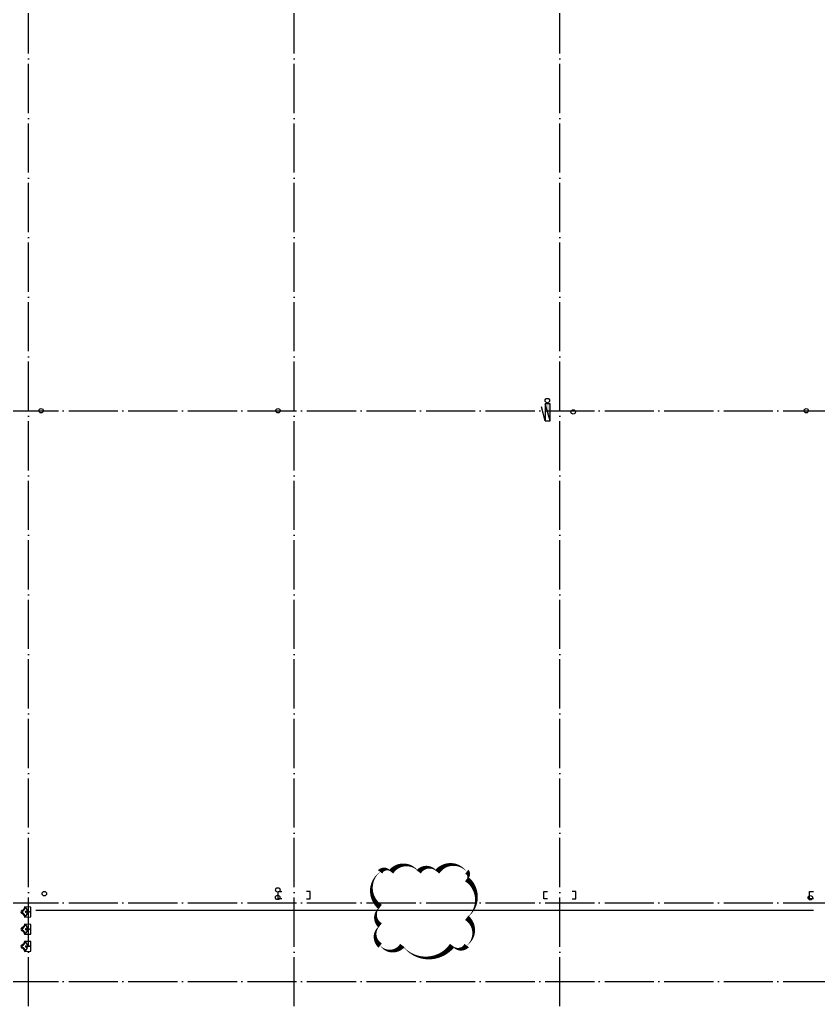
# Model space of a CAD drawing. Extents: x 6843040 to 15500510, y -6507076 to -4940511.
# Drawn here: x 8959672 to 8992124, y -5554702 to -5514608 of the extents above; entities that cross this region are included whole.
import ezdxf

# ---------------------------------------------------------------- set-up
doc = ezdxf.new("R2010")
doc.units = 0
doc.header["$LTSCALE"] = 1000
doc.header["$MEASUREMENT"] = 0
doc.linetypes.add('DOTE', pattern=[2.42, 2, -0.2, 0.02, -0.2])
doc.layers.add('DIM_MODI', color=6, linetype='Continuous', plot=False)
for name, color, linetype in [('DOTE', 8, 'DOTE'), ('EQUIP_消火栓', 7, 'Continuous'), ('FLOOR', 9, 'Continuous'), ('LVTRY', 8, 'Continuous'), ('plan-1', 40, 'Continuous'), ('S_SURFACE', 6, 'Continuous'), ('VPIPE-消防', 1, 'Continuous'), ('VPIPE-雨水', 4, 'Continuous')]:
    doc.layers.add(name, color=color, linetype=linetype)

# ---------------------------------------------------------------- blocks, each defined once
blk = doc.blocks.new('$lvtry$00000225')
at = {"color": 0}
blk.add_line((-181, -234), (-181, -234), dxfattribs=at)
blk.add_lwpolyline([(53, -374, -0.307493), (205, -257), (195, 0), (-195, 0), (-205, -256, -0.265776), (-54, -366, 0.591279)], format="xyb", close=True, dxfattribs=at)
for centre, radius in [((-1, -182), 40.3), ((-6, -75), 15.8)]:
    blk.add_circle(centre, radius, dxfattribs=at)
for centre, radius, start, end in [((-161, -223), 22.7, 134.5857, 206.4573), ((-200, -412), 179, 22.2984, 83.8043), ((-5, -382), 245, 45.4143, 134.5857), ((1, -326), 39.6, 206.4354, 337.7034), ((199, -407), 174, 100.5676, 157.7034), ((153, -222), 20.3, 314.5857, 45.4143)]:
    blk.add_arc(centre, radius, start, end, dxfattribs=at)
for p in [(-6, -75), (-1, -182)]:
    blk.add_point(p, dxfattribs=at)
blk = doc.blocks.new('$TWTSYS$00000508')
for p, q in [((-0.5, 0.5), (0.324, 1.224)), ((-0.5, 0.5), (-0.5, -0.5)), ((-0.5, -0.5), (0.5, 0.5)), ((0.5, 0.5), (-0.5, 0.5)), ((0.5, -0.5), (0.5, 0.5)), ((-0.5, -0.5), (0.5, -0.5))]:
    blk.add_line(p, q)
blk.add_solid([(0.5, -0.5), (0.5, 0.5), (-0.5, -0.5)])
blk = doc.blocks.new('六层排水消防0922')
at = {"layer": 'VPIPE-消防'}
blk.add_circle((8981114, -5530085), 90, dxfattribs=at)
at = {"layer": 'VPIPE-雨水'}
for centre in [(8960542, -5530499), (8970167, -5530499), (8982165, -5530548), (8991636, -5530499), (8960671, -5550126), (8970154, -5550279), (8970160, -5549972), (8991801, -5550292)]:
    blk.add_circle(centre, 90, dxfattribs=at)
at = {"layer": 'EQUIP_消火栓', "xscale": 700, "yscale": 200, "zscale": 700, "rotation": 89.99999499104365}
blk.add_blockref('$TWTSYS$00000508', (8981124, -5530565), dxfattribs=at)

msp = doc.modelspace()

# ---------------------------------------------------------------- linework, layer by layer
at = {"layer": 'DIM_MODI'}
msp.add_lwpolyline([(8974321.3, -5549240.2, 0, 225, 0.5), (8974321.3, -5550665.2, 0, 225, 0.5), (8974321.3, -5551415.2, 0, 225, 0.5), (8974321.3, -5552232.3, 0, 225, 0.5), (8975221.3, -5552232.3, 0, 225, 0.5), (8977246.3, -5552232.3, 0, 225, 0.5), (8977837.2, -5552232.3, 0, 225, 0.5), (8977837.2, -5551107.3, 0, 225, 0.5), (8977837.2, -5549532.3, 0, 225, 0.5), (8977837.2, -5549240.2, 0, 225, 0.5), (8976637.2, -5549240.2, 0, 225, 0.5), (8975887.2, -5549240.2, 0, 225, 0.5), (8974762.2, -5549240.2, 0, 225, 0.5)], format="xyseb", close=True, dxfattribs=at)
at = {"layer": 'DOTE'}
for p, q in [((8960024.1, -5554702), (8960024.1, -5485702.5)), ((8970824.1, -5554702), (8970824.1, -5485702.5)), ((8981624.1, -5554702), (8981624.1, -5485702.5)), ((8872124.1, -5530502), (9004224.1, -5530502)), ((8872124.1, -5550502), (9005664.9, -5550502)), ((8872124.1, -5553702), (9005664.9, -5553702))]:
    msp.add_line(p, q, dxfattribs=at)
at = {"layer": 'FLOOR'}
msp.add_lwpolyline([(8960324.1, -5550802), (8991924.1, -5550802)], dxfattribs=at)
at = {"layer": 'S_SURFACE'}
for points in [[(8970324.1, -5550334.8), (8970174.1, -5550334.8), (8970174.1, -5550034.8), (8970324.1, -5550034.8)], [(8971324.1, -5550334.8), (8971474.1, -5550334.8), (8971474.1, -5550034.8), (8971324.1, -5550034.8)], [(8981124.1, -5550334.8), (8980974.1, -5550334.8), (8980974.1, -5550034.8), (8981124.1, -5550034.8)], [(8982124.1, -5550334.8), (8982274.1, -5550334.8), (8982274.1, -5550034.8), (8982124.1, -5550034.8)], [(8991924.1, -5550334.8), (8991774.1, -5550334.8), (8991774.1, -5550034.8), (8991924.1, -5550034.8)]]:
    msp.add_lwpolyline(points, dxfattribs=at)

# ---------------------------------------------------------------- block references
at = {"layer": 'LVTRY', "rotation": 270}
for p in [(8960124.1, -5550870.1), (8960124.1, -5551570.1), (8960124.1, -5552270.1)]:
    msp.add_blockref('$lvtry$00000225', p, dxfattribs=at)
at = {"layer": 'plan-1'}
msp.add_blockref('六层排水消防0922', (0, 0), dxfattribs=at)

doc.saveas('drawing.dxf')
